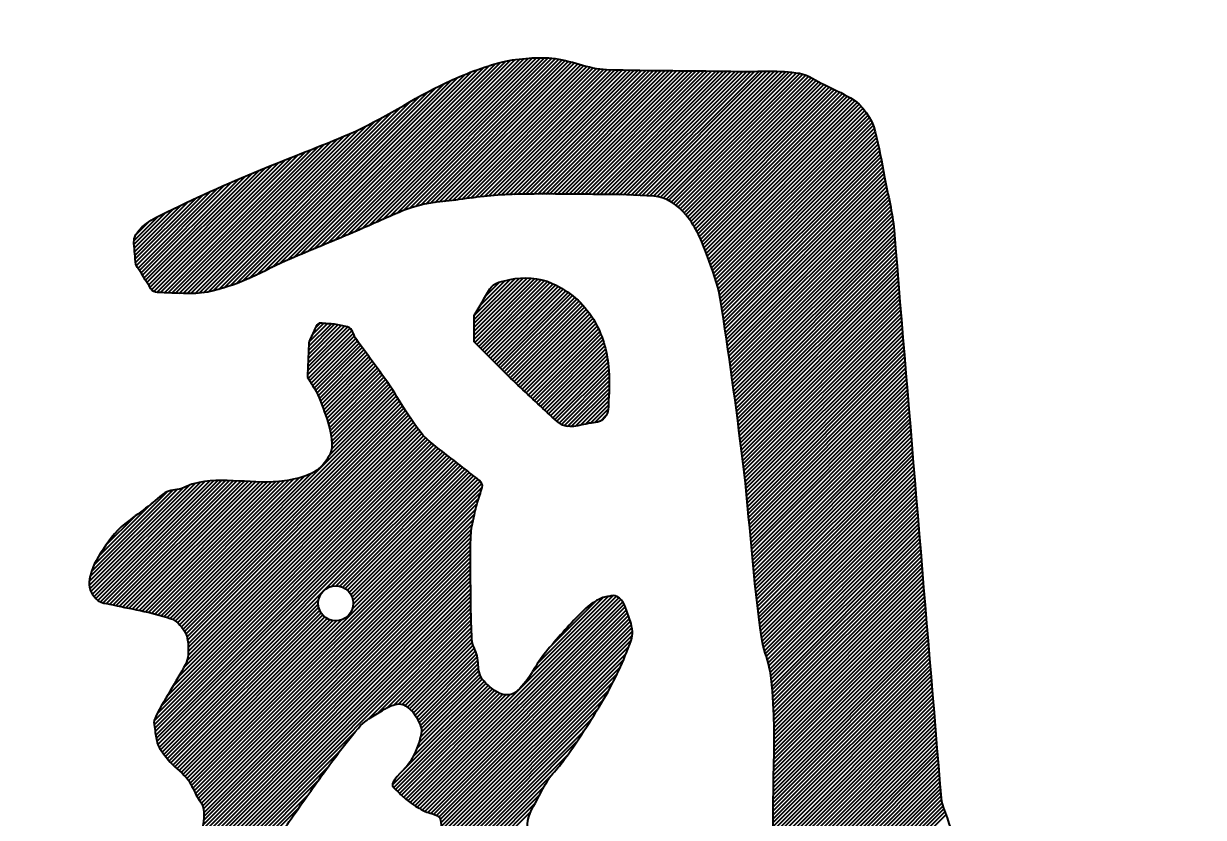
# Model space of a CAD drawing. Header units: inches. Extents: x 21 to 120937, y -15239 to 12027.
# Drawn here: x 2097.654 to 2099.588, y 1070.679 to 1071.98 of the extents above; entities that cross this region are included whole.
import ezdxf

# ---------------------------------------------------------------- set-up
doc = ezdxf.new("R2010")
doc.units = ezdxf.units.IN
doc.header["$MEASUREMENT"] = 0
doc.layers.add('ONDOCS', color=7, linetype='Continuous', lineweight=0)

# ---------------------------------------------------------------- blocks, each defined once
blk = doc.blocks.new('240 BORDER A2')
at = {"layer": 'ONDOCS', "color": 7, "linetype": 'Continuous', "lineweight": -3, "ltscale": 100}
for p, q in [((580.8634, 54.4916), (581.0716, 54.6998)), ((580.871, 54.4948), (581.0769, 54.7006)), ((580.8787, 54.498), (581.082, 54.7012)), ((580.8864, 54.5012), (581.0869, 54.7017)), ((580.8942, 54.5046), (581.0918, 54.7021)), ((580.9021, 54.508), (581.0965, 54.7024)), ((580.9102, 54.5116), (581.1012, 54.7026)), ((580.9182, 54.5151), (581.1057, 54.7027)), ((580.9262, 54.5187), (581.1102, 54.7026)), ((580.9342, 54.5222), (581.1145, 54.7025)), ((580.942, 54.5255), (581.1186, 54.7022)), ((580.9497, 54.5287), (581.1226, 54.7017)), ((580.9569, 54.5315), (581.1265, 54.7011)), ((580.9634, 54.5335), (581.1302, 54.7003)), ((580.8087, 54.4682), (581.0271, 54.6866)), ((580.8171, 54.4721), (581.0342, 54.6892)), ((580.8249, 54.4755), (581.041, 54.6916)), ((580.8326, 54.4787), (581.0476, 54.6937)), ((580.8403, 54.482), (581.0539, 54.6955)), ((580.848, 54.4852), (581.0601, 54.6972)), ((580.8557, 54.4884), (581.066, 54.6987)), ((580.9694, 54.535), (581.1339, 54.6995)), ((580.975, 54.5362), (581.1375, 54.6986)), ((580.9804, 54.5371), (581.141, 54.6977)), ((580.9856, 54.5379), (581.1445, 54.6967)), ((580.9908, 54.5386), (581.148, 54.6957)), ((580.9959, 54.5392), (581.1514, 54.6947)), ((581.0009, 54.5398), (581.1549, 54.6938)), ((581.006, 54.5404), (581.1585, 54.6928)), ((581.0111, 54.541), (581.1621, 54.692)), ((581.0163, 54.5417), (581.1657, 54.6911)), ((581.0214, 54.5424), (581.1695, 54.6904)), ((581.0265, 54.543), (581.1734, 54.6899)), ((581.0317, 54.5437), (581.1774, 54.6894)), ((581.0367, 54.5443), (581.1817, 54.6892)), ((581.0418, 54.5449), (581.186, 54.6891)), ((581.0468, 54.5454), (581.1904, 54.689)), ((581.0517, 54.5459), (581.1947, 54.6889)), ((581.0566, 54.5463), (581.1991, 54.6888)), ((581.0614, 54.5466), (581.2035, 54.6887)), ((581.0662, 54.5469), (581.2079, 54.6886)), ((581.0708, 54.5471), (581.2123, 54.6885)), ((581.0754, 54.5472), (581.2167, 54.6885)), ((581.08, 54.5473), (581.2211, 54.6884)), ((581.0846, 54.5474), (581.2255, 54.6883)), ((581.0891, 54.5475), (581.2299, 54.6883)), ((581.0936, 54.5476), (581.2343, 54.6882)), ((581.0981, 54.5476), (581.2387, 54.6882)), ((581.1026, 54.5476), (581.2431, 54.6881)), ((581.1071, 54.5476), (581.2476, 54.6881)), ((581.1116, 54.5476), (581.252, 54.688)), ((581.116, 54.5476), (581.2564, 54.688)), ((581.1205, 54.5476), (581.2609, 54.688)), ((581.1249, 54.5476), (581.2653, 54.6879)), ((581.1294, 54.5476), (581.2697, 54.6879)), ((581.1338, 54.5475), (581.2741, 54.6878)), ((581.1382, 54.5475), (581.2786, 54.6878)), ((581.1427, 54.5474), (581.283, 54.6878)), ((581.1471, 54.5474), (581.2874, 54.6877)), ((581.1515, 54.5473), (581.2918, 54.6877)), ((581.156, 54.5473), (581.2963, 54.6876)), ((581.1604, 54.5473), (581.3007, 54.6876)), ((581.1648, 54.5472), (581.3051, 54.6875)), ((581.1692, 54.5472), (581.3095, 54.6875)), ((581.1737, 54.5472), (581.3139, 54.6874)), ((581.1781, 54.5471), (581.3183, 54.6873)), ((581.1825, 54.5471), (581.3227, 54.6873)), ((581.1869, 54.547), (581.3271, 54.6872)), ((581.1913, 54.5469), (581.3315, 54.6871)), ((581.1957, 54.5468), (581.3359, 54.687)), ((581.2001, 54.5467), (581.3404, 54.687)), ((581.2044, 54.5466), (581.3449, 54.6871)), ((581.2087, 54.5464), (581.3494, 54.6871)), ((581.213, 54.5463), (581.354, 54.6872)), ((581.2173, 54.5461), (581.3585, 54.6873)), ((581.2215, 54.5459), (581.363, 54.6874)), ((581.2258, 54.5456), (581.3675, 54.6874)), ((581.23, 54.5454), (581.372, 54.6873)), ((581.2342, 54.5451), (581.3763, 54.6872)), ((581.2382, 54.5446), (581.3806, 54.6871)), ((581.2419, 54.5438), (581.3848, 54.6868)), ((581.2453, 54.5428), (581.389, 54.6865)), ((580.7742, 54.4515), (580.9958, 54.6731)), ((580.7825, 54.4554), (581.0042, 54.6771)), ((580.7912, 54.4596), (581.0121, 54.6806)), ((580.8001, 54.464), (581.0198, 54.6838)), ((581.2485, 54.5415), (581.393, 54.6861)), ((581.2515, 54.5401), (581.3969, 54.6855)), ((581.2544, 54.5385), (581.4008, 54.6849)), ((581.2571, 54.5367), (581.4044, 54.684)), ((581.2597, 54.5349), (581.4077, 54.6829)), ((581.2622, 54.5329), (581.4108, 54.6815)), ((581.2645, 54.5308), (581.4138, 54.68)), ((581.2668, 54.5286), (581.4167, 54.6785)), ((581.269, 54.5263), (581.4196, 54.6768)), ((581.271, 54.5239), (581.4224, 54.6752)), ((581.273, 54.5214), (581.4253, 54.6736)), ((580.7592, 54.4455), (580.9776, 54.6639)), ((580.7664, 54.4483), (580.9869, 54.6688)), ((581.2749, 54.5188), (581.4282, 54.6721)), ((581.2768, 54.5162), (581.4313, 54.6707)), ((581.2786, 54.5135), (581.4343, 54.6692)), ((581.2803, 54.5108), (581.4373, 54.6678)), ((581.282, 54.508), (581.4404, 54.6664)), ((581.2836, 54.5051), (581.4434, 54.6649)), ((581.2851, 54.5022), (581.4464, 54.6634)), ((581.2866, 54.4992), (581.4493, 54.6619)), ((581.288, 54.4961), (581.4523, 54.6604)), ((580.7394, 54.4391), (580.9472, 54.6469)), ((580.7457, 54.4409), (580.9576, 54.6528)), ((580.7523, 54.4431), (580.9678, 54.6585)), ((581.2893, 54.493), (581.4552, 54.6588)), ((581.2906, 54.4898), (581.4581, 54.6573)), ((581.2919, 54.4866), (581.4609, 54.6556)), ((581.2931, 54.4834), (581.4635, 54.6538)), ((581.2943, 54.4801), (581.466, 54.6518)), ((581.2955, 54.4768), (581.4684, 54.6497)), ((581.2967, 54.4736), (581.4707, 54.6475)), ((580.7275, 54.4361), (580.9267, 54.6353)), ((580.7332, 54.4374), (580.9368, 54.641)), ((581.2979, 54.4703), (581.4728, 54.6452)), ((581.2991, 54.467), (581.4748, 54.6427)), ((581.3003, 54.4637), (581.4767, 54.6401)), ((581.3014, 54.4604), (581.4785, 54.6374)), ((581.3026, 54.4571), (581.4801, 54.6346)), ((580.7124, 54.4344), (580.8989, 54.6209)), ((580.7171, 54.4347), (580.9076, 54.6252)), ((580.7222, 54.4353), (580.9169, 54.63)), ((581.3037, 54.4537), (581.4817, 54.6317)), ((581.3048, 54.4503), (581.4831, 54.6286)), ((581.3058, 54.4469), (581.4844, 54.6255)), ((581.3068, 54.4434), (581.4855, 54.6221)), ((580.6945, 54.4345), (580.8674, 54.6073)), ((580.6989, 54.4343), (580.875, 54.6105)), ((580.7033, 54.4343), (580.8827, 54.6137)), ((580.7077, 54.4343), (580.8906, 54.6171)), ((581.3077, 54.4399), (581.4865, 54.6186)), ((581.3086, 54.4363), (581.4873, 54.615)), ((581.3094, 54.4326), (581.4882, 54.6114)), ((581.3101, 54.4288), (581.489, 54.6078)), ((580.6731, 54.4354), (580.8302, 54.5925)), ((580.6775, 54.4353), (580.8376, 54.5954)), ((580.6818, 54.4351), (580.845, 54.5983)), ((580.686, 54.4349), (580.8524, 54.6013)), ((580.6903, 54.4347), (580.8599, 54.6043)), ((581.3107, 54.425), (581.4898, 54.6041)), ((581.3113, 54.4211), (581.4906, 54.6005)), ((581.3119, 54.4173), (581.4914, 54.5968)), ((581.3126, 54.4134), (581.4922, 54.5931)), ((580.6611, 54.4412), (580.8006, 54.5807)), ((580.6629, 54.4386), (580.808, 54.5837)), ((580.6655, 54.4367), (580.8154, 54.5867)), ((580.669, 54.4357), (580.8228, 54.5896)), ((581.3132, 54.4096), (581.493, 54.5894)), ((581.3138, 54.4057), (581.4937, 54.5856)), ((581.3144, 54.4018), (581.4944, 54.5819)), ((580.6543, 54.4523), (580.77, 54.568)), ((580.656, 54.4495), (580.7777, 54.5713)), ((580.6577, 54.4468), (580.7854, 54.5745)), ((580.6594, 54.444), (580.793, 54.5776)), ((581.315, 54.398), (581.4952, 54.5782)), ((581.3156, 54.3941), (581.4959, 54.5744)), ((581.3162, 54.3902), (581.4966, 54.5707)), ((581.3167, 54.3863), (581.4973, 54.5669)), ((580.6475, 54.4634), (580.7384, 54.5543)), ((580.6492, 54.4606), (580.7464, 54.5579)), ((580.6509, 54.4578), (580.7544, 54.5613)), ((580.6526, 54.4551), (580.7622, 54.5647)), ((581.3173, 54.3825), (581.498, 54.5631)), ((581.3179, 54.3786), (581.4987, 54.5594)), ((581.3185, 54.3747), (581.4995, 54.5557)), ((581.3191, 54.3708), (581.5003, 54.552)), ((580.644, 54.4778), (580.7055, 54.5393)), ((580.6444, 54.4737), (580.7139, 54.5432)), ((580.6447, 54.4696), (580.7222, 54.547)), ((580.6458, 54.4661), (580.7303, 54.5507)), ((581.3196, 54.3669), (581.501, 54.5483)), ((581.3202, 54.363), (581.5018, 54.5446)), ((581.3207, 54.3591), (581.5026, 54.5409)), ((580.6429, 54.4901), (580.6797, 54.5268)), ((580.6432, 54.486), (580.6884, 54.5311)), ((580.6436, 54.4819), (580.697, 54.5353)), ((581.3213, 54.3551), (581.5033, 54.5372)), ((581.3219, 54.3512), (581.5041, 54.5335)), ((581.3224, 54.3473), (581.5048, 54.5297)), ((581.323, 54.3434), (581.5055, 54.5259)), ((580.6428, 54.4944), (580.6708, 54.5224)), ((580.6447, 54.5008), (580.6602, 54.5163)), ((581.3235, 54.3395), (581.5061, 54.5221)), ((581.324, 54.3355), (581.5067, 54.5182)), ((581.3246, 54.3316), (581.5073, 54.5143)), ((581.3251, 54.3277), (581.5077, 54.5103)), ((581.3256, 54.3237), (581.5081, 54.5062)), ((581.3262, 54.3198), (581.5085, 54.5021)), ((581.3267, 54.3159), (581.5088, 54.498)), ((581.3272, 54.3119), (581.5091, 54.4938)), ((581.3277, 54.308), (581.5095, 54.4897)), ((581.3283, 54.304), (581.5098, 54.4856)), ((581.3288, 54.3001), (581.5102, 54.4814)), ((581.3293, 54.2961), (581.5105, 54.4773)), ((581.3298, 54.2922), (581.5109, 54.4732)), ((581.3303, 54.2882), (581.5112, 54.4691)), ((581.3308, 54.2842), (581.5115, 54.4649)), ((581.3313, 54.2803), (581.5119, 54.4608)), ((581.0302, 54.3915), (581.0909, 54.4522)), ((581.0302, 54.396), (581.0864, 54.4521)), ((581.0302, 54.3871), (581.0951, 54.452)), ((581.0302, 54.4005), (581.0816, 54.4518)), ((581.0302, 54.3826), (581.0992, 54.4516)), ((581.0302, 54.4049), (581.0765, 54.4512)), ((581.0302, 54.4094), (581.0711, 54.4503)), ((581.0308, 54.3787), (581.1031, 54.451)), ((581.033, 54.3765), (581.1067, 54.4502)), ((581.0353, 54.3742), (581.1103, 54.4492)), ((581.0365, 54.4202), (581.0655, 54.4492)), ((581.0375, 54.372), (581.1136, 54.4481)), ((581.0397, 54.3698), (581.1168, 54.4469)), ((581.042, 54.3675), (581.1199, 54.4455)), ((581.0428, 54.4309), (581.0595, 54.4476)), ((581.3318, 54.2763), (581.5122, 54.4567)), ((581.3323, 54.2723), (581.5126, 54.4526)), ((581.3328, 54.2684), (581.5129, 54.4484)), ((581.0442, 54.3653), (581.1229, 54.444)), ((581.0464, 54.3631), (581.1259, 54.4425)), ((581.0487, 54.3608), (581.1287, 54.4409)), ((581.0509, 54.3586), (581.1316, 54.4392)), ((581.0531, 54.3564), (581.1343, 54.4375)), ((581.0554, 54.3541), (581.137, 54.4357)), ((581.0576, 54.3519), (581.1396, 54.4339)), ((581.0599, 54.3497), (581.1422, 54.432)), ((581.3333, 54.2644), (581.5132, 54.4443)), ((581.3338, 54.2604), (581.5136, 54.4402)), ((581.3343, 54.2564), (581.5139, 54.436)), ((581.3348, 54.2525), (581.5143, 54.4319)), ((581.0621, 54.3474), (581.1446, 54.43)), ((581.0643, 54.3452), (581.1471, 54.4279)), ((581.0666, 54.343), (581.1494, 54.4258)), ((581.0689, 54.3408), (581.1516, 54.4236)), ((581.0711, 54.3386), (581.1538, 54.4213)), ((581.0734, 54.3364), (581.1559, 54.4189)), ((581.3353, 54.2485), (581.5146, 54.4278)), ((581.3358, 54.2445), (581.515, 54.4237)), ((581.3363, 54.2405), (581.5153, 54.4195)), ((581.0757, 54.3342), (581.158, 54.4165)), ((581.078, 54.332), (581.1599, 54.414)), ((581.0803, 54.3299), (581.1618, 54.4114)), ((581.0826, 54.3277), (581.1636, 54.4087)), ((581.0849, 54.3255), (581.1653, 54.406)), ((581.3368, 54.2365), (581.5156, 54.4154)), ((581.3372, 54.2325), (581.516, 54.4113)), ((581.3377, 54.2285), (581.5163, 54.4072)), ((580.8405, 54.3417), (580.8911, 54.3923)), ((580.8406, 54.3464), (580.8891, 54.3948)), ((580.8408, 54.351), (580.8862, 54.3964)), ((580.841, 54.3557), (580.8825, 54.3971)), ((580.8412, 54.3603), (580.8788, 54.3979)), ((580.8414, 54.365), (580.875, 54.3986)), ((580.8416, 54.3696), (580.8713, 54.3994)), ((580.8418, 54.3743), (580.8672, 54.3997)), ((580.8424, 54.3794), (580.8631, 54.4001)), ((580.8455, 54.3869), (580.859, 54.4005)), ((580.8494, 54.3954), (580.8549, 54.4008)), ((581.0872, 54.3234), (581.167, 54.4032)), ((581.0895, 54.3212), (581.1686, 54.4003)), ((581.0918, 54.319), (581.1701, 54.3974)), ((581.0941, 54.3169), (581.1716, 54.3944)), ((581.0964, 54.3147), (581.173, 54.3913)), ((581.3381, 54.2245), (581.5167, 54.403)), ((581.3386, 54.2205), (581.517, 54.3989)), ((581.339, 54.2164), (581.5173, 54.3948)), ((580.841, 54.3378), (580.8926, 54.3894)), ((580.8428, 54.3351), (580.8939, 54.3862)), ((580.8445, 54.3323), (580.8954, 54.3832)), ((580.8462, 54.3295), (580.8972, 54.3805)), ((580.8479, 54.3268), (580.8991, 54.378)), ((581.0987, 54.3126), (581.1743, 54.3881)), ((581.101, 54.3104), (581.1756, 54.3849)), ((581.1033, 54.3082), (581.1767, 54.3816)), ((581.1056, 54.306), (581.1778, 54.3782)), ((581.3394, 54.2124), (581.5177, 54.3906)), ((581.3399, 54.2083), (581.518, 54.3865)), ((581.3403, 54.2043), (581.5184, 54.3824)), ((581.3407, 54.2002), (581.5187, 54.3783)), ((580.8496, 54.324), (580.9009, 54.3754)), ((580.8511, 54.3211), (580.9028, 54.3728)), ((580.8526, 54.3181), (580.9047, 54.3702)), ((580.854, 54.315), (580.9066, 54.3676)), ((580.8553, 54.3118), (580.9085, 54.365)), ((581.1079, 54.3039), (581.1788, 54.3748)), ((581.1102, 54.3017), (581.1797, 54.3712)), ((581.1125, 54.2995), (581.1806, 54.3676)), ((581.3411, 54.1962), (581.5191, 54.3741)), ((581.3415, 54.1921), (581.5194, 54.37)), ((581.3419, 54.188), (581.5197, 54.3659)), ((580.8565, 54.3086), (580.9104, 54.3625)), ((580.8577, 54.3053), (580.9123, 54.3599)), ((580.8589, 54.302), (580.9142, 54.3573)), ((580.8601, 54.2987), (580.916, 54.3547)), ((580.8613, 54.2955), (580.9179, 54.3521)), ((581.1148, 54.2974), (581.1813, 54.3639)), ((581.1171, 54.2952), (581.182, 54.36)), ((581.1195, 54.2931), (581.1825, 54.3561)), ((581.1219, 54.291), (581.183, 54.3521)), ((581.3423, 54.1839), (581.5201, 54.3618)), ((581.3426, 54.1798), (581.5204, 54.3576)), ((581.343, 54.1758), (581.5208, 54.3535)), ((580.8404, 54.3389), (580.8404, 54.339)), ((580.8624, 54.2921), (580.9198, 54.3495)), ((580.8635, 54.2887), (580.9217, 54.347)), ((580.8645, 54.2852), (580.9236, 54.3444)), ((580.8654, 54.2817), (580.9255, 54.3418)), ((580.8662, 54.278), (580.9273, 54.3392)), ((581.1243, 54.289), (581.1834, 54.348)), ((581.1268, 54.287), (581.1836, 54.3438)), ((581.1294, 54.2852), (581.1838, 54.3395)), ((581.3434, 54.1717), (581.5211, 54.3494)), ((581.3438, 54.1676), (581.5214, 54.3452)), ((581.3442, 54.1635), (581.5218, 54.3411)), ((580.8669, 54.2743), (580.9292, 54.3366)), ((580.8675, 54.2704), (580.9311, 54.334)), ((580.8678, 54.2573), (580.9365, 54.326)), ((580.868, 54.2664), (580.9329, 54.3314)), ((580.8683, 54.2622), (580.9347, 54.3287)), ((581.1326, 54.2839), (581.1839, 54.3351)), ((581.1363, 54.2831), (581.1838, 54.3306)), ((581.1407, 54.283), (581.1837, 54.3261)), ((581.3445, 54.1594), (581.5221, 54.337)), ((581.3449, 54.1553), (581.5225, 54.3329)), ((581.3453, 54.1512), (581.5228, 54.3287)), ((581.3457, 54.1471), (581.5232, 54.3246)), ((580.6842, 54.0647), (580.94, 54.3205)), ((580.6873, 54.0634), (580.9417, 54.3178)), ((580.6901, 54.0618), (580.9433, 54.315)), ((580.6926, 54.0598), (580.945, 54.3122)), ((580.8656, 54.2506), (580.9382, 54.3233)), ((581.1456, 54.2835), (581.1836, 54.3214)), ((581.1511, 54.2845), (581.1833, 54.3167)), ((581.1568, 54.2857), (581.183, 54.312)), ((581.346, 54.143), (581.5235, 54.3205)), ((581.3464, 54.1389), (581.5238, 54.3164)), ((581.3468, 54.1348), (581.5242, 54.3122)), ((580.6949, 54.0576), (580.9467, 54.3094)), ((580.6969, 54.0551), (580.9484, 54.3067)), ((580.6988, 54.0525), (580.9502, 54.3039)), ((580.7005, 54.0498), (580.9519, 54.3012)), ((580.702, 54.0468), (580.9537, 54.2986)), ((581.1624, 54.2869), (581.1829, 54.3074)), ((581.1676, 54.2876), (581.1827, 54.3027)), ((581.3472, 54.1308), (581.5245, 54.3081)), ((581.3476, 54.1267), (581.5249, 54.304)), ((581.3479, 54.1226), (581.5252, 54.2998)), ((580.7031, 54.0435), (580.9555, 54.2959)), ((580.704, 54.0399), (580.9573, 54.2932)), ((580.7044, 54.0358), (580.959, 54.2905)), ((580.7046, 54.0316), (580.9608, 54.2878)), ((580.7047, 54.0271), (580.9627, 54.2851)), ((581.1738, 54.2893), (581.1809, 54.2964)), ((581.3483, 54.1185), (581.5255, 54.2957)), ((581.3487, 54.1144), (581.5259, 54.2916)), ((581.3491, 54.1104), (581.5262, 54.2875)), ((580.6807, 53.9764), (580.9747, 54.2703)), ((580.6869, 53.987), (580.9725, 54.2726)), ((580.6935, 53.9981), (580.9704, 54.275)), ((580.6996, 54.0087), (580.9684, 54.2774)), ((580.7034, 54.0169), (580.9664, 54.28)), ((580.7044, 54.0224), (580.9645, 54.2825)), ((581.3496, 54.1063), (581.5266, 54.2833)), ((581.35, 54.1023), (581.5269, 54.2792)), ((581.3504, 54.0982), (581.5273, 54.2751)), ((581.3508, 54.0942), (581.5276, 54.271)), ((580.6658, 53.9481), (580.9818, 54.2641)), ((580.6658, 53.9436), (580.9843, 54.2621)), ((580.6666, 53.9399), (580.9868, 54.2601)), ((580.6671, 53.9359), (580.9893, 54.2582)), ((580.669, 53.9557), (580.9793, 54.2661)), ((580.6741, 53.9653), (580.977, 54.2682)), ((581.3513, 54.0902), (581.5279, 54.2668)), ((581.3517, 54.0861), (581.5283, 54.2627)), ((581.3522, 54.0821), (581.5286, 54.2586)), ((580.6676, 53.932), (580.9919, 54.2562)), ((580.6682, 53.9281), (580.9944, 54.2543)), ((580.669, 53.9245), (580.9969, 54.2523)), ((580.6701, 53.9211), (580.9994, 54.2504)), ((580.6715, 53.918), (581.0019, 54.2485)), ((580.6731, 53.9152), (581.0045, 54.2465)), ((580.6749, 53.9125), (581.007, 54.2445)), ((581.3526, 54.0781), (581.529, 54.2544)), ((581.3531, 54.0741), (581.5293, 54.2503)), ((581.3536, 54.0701), (581.5296, 54.2462)), ((580.8682, 54.1013), (581.0095, 54.2426)), ((580.8731, 54.1018), (581.012, 54.2406)), ((580.8771, 54.1013), (581.0145, 54.2387)), ((580.8805, 54.1002), (581.017, 54.2367)), ((580.8834, 54.0986), (581.0195, 54.2347)), ((580.8859, 54.0967), (581.022, 54.2328)), ((580.8881, 54.0944), (581.0245, 54.2308)), ((581.3541, 54.0662), (581.53, 54.2421)), ((581.3546, 54.0622), (581.5303, 54.2379)), ((581.3551, 54.0582), (581.5307, 54.2338)), ((581.3556, 54.0543), (581.531, 54.2297)), ((580.592, 54.1021), (580.7064, 54.2166)), ((580.5927, 54.0984), (580.7129, 54.2186)), ((580.5939, 54.0952), (580.7185, 54.2197)), ((580.5955, 54.0923), (580.7237, 54.2205)), ((580.5974, 54.0897), (580.7287, 54.221)), ((580.5995, 54.0873), (580.7335, 54.2213)), ((580.6019, 54.0852), (580.7382, 54.2215)), ((580.6046, 54.0834), (580.7427, 54.2216)), ((580.6078, 54.0823), (580.7471, 54.2216)), ((580.6116, 54.0815), (580.7515, 54.2215)), ((580.6154, 54.0809), (580.7558, 54.2213)), ((580.6191, 54.0801), (580.7601, 54.2211)), ((580.6228, 54.0793), (580.7644, 54.2209)), ((580.6265, 54.0785), (580.7686, 54.2207)), ((580.6302, 54.0778), (580.7728, 54.2205)), ((580.6339, 54.077), (580.7771, 54.2202)), ((580.6376, 54.0763), (580.7814, 54.2201)), ((580.6413, 54.0755), (580.7857, 54.2199)), ((580.645, 54.0747), (580.7901, 54.2198)), ((580.6487, 54.0739), (580.7946, 54.2198)), ((580.6523, 54.0731), (580.7991, 54.2199)), ((580.656, 54.0723), (580.8038, 54.2201)), ((580.6596, 54.0715), (580.8087, 54.2205)), ((580.6632, 54.0706), (580.8137, 54.2211)), ((580.6668, 54.0697), (580.819, 54.2219)), ((580.6703, 54.0688), (580.8245, 54.223)), ((580.6739, 54.0678), (580.8304, 54.2244)), ((580.6773, 54.0668), (580.837, 54.2265)), ((580.6808, 54.0658), (580.8446, 54.2296)), ((580.7032, 53.8827), (581.0388, 54.2183)), ((580.8899, 54.0917), (581.027, 54.2288)), ((580.8913, 54.0887), (581.0295, 54.2269)), ((580.8914, 54.0753), (581.0369, 54.2209)), ((580.8922, 54.0851), (581.0321, 54.225)), ((580.8925, 54.0809), (581.0346, 54.223)), ((581.3561, 54.0504), (581.5314, 54.2256)), ((581.3567, 54.0464), (581.5317, 54.2214)), ((581.3573, 54.0425), (581.532, 54.2173)), ((580.592, 54.1067), (580.6984, 54.213)), ((580.5928, 54.112), (580.6922, 54.2113)), ((580.5945, 54.1181), (580.687, 54.2106)), ((580.5973, 54.1253), (580.6812, 54.2092)), ((580.705, 53.88), (581.0396, 54.2146)), ((580.7067, 53.8773), (581.0375, 54.208)), ((581.3579, 54.0387), (581.5324, 54.2132)), ((581.3587, 54.035), (581.5327, 54.209)), ((581.3596, 54.0315), (581.5331, 54.2049)), ((580.6021, 54.1347), (580.6639, 54.1965)), ((580.7083, 53.8744), (581.0352, 54.2013)), ((580.7098, 53.8714), (581.0333, 54.1949)), ((581.3606, 54.028), (581.5334, 54.2008)), ((581.3616, 54.0246), (581.5337, 54.1967)), ((581.3627, 54.0212), (581.5341, 54.1925)), ((580.6106, 54.1475), (580.6442, 54.1812)), ((580.7113, 53.8684), (581.032, 54.1891)), ((580.7128, 53.8655), (581.0306, 54.1833)), ((580.7144, 53.8626), (581.0292, 54.1774)), ((581.3638, 54.0177), (581.5344, 54.1884)), ((581.3648, 54.0143), (581.5348, 54.1843)), ((581.3657, 54.0107), (581.5351, 54.1802)), ((581.3665, 54.007), (581.5355, 54.176)), ((580.7161, 53.8598), (581.028, 54.1717)), ((580.7179, 53.8572), (581.0271, 54.1663)), ((581.3671, 54.0033), (581.5358, 54.1719)), ((581.3678, 53.9994), (581.5361, 54.1678)), ((581.3683, 53.9954), (581.5365, 54.1636)), ((580.7197, 53.8545), (581.0265, 54.1613)), ((580.7211, 53.8514), (581.0262, 54.1566)), ((580.722, 53.8479), (581.0261, 54.152)), ((581.3687, 53.9914), (581.5368, 54.1595)), ((581.3692, 53.9874), (581.5372, 54.1554)), ((581.3695, 53.9833), (581.5375, 54.1513)), ((580.7221, 53.8346), (581.026, 54.1385)), ((580.7226, 53.8439), (581.0261, 54.1474)), ((580.7226, 53.8395), (581.026, 54.1429)), ((581.3699, 53.9792), (581.5378, 54.1471)), ((581.3702, 53.975), (581.5382, 54.143)), ((581.3705, 53.9708), (581.5385, 54.1389)), ((580.7193, 53.8184), (581.026, 54.1251)), ((580.7203, 53.8238), (581.026, 54.1295)), ((580.7213, 53.8293), (581.026, 54.134)), ((581.3707, 53.9666), (581.5389, 54.1348)), ((581.3709, 53.9624), (581.5392, 54.1306)), ((581.3711, 53.9581), (581.5396, 54.1265)), ((581.3713, 53.9538), (581.5399, 54.1224)), ((580.7127, 53.7983), (581.0261, 54.1117)), ((580.7164, 53.8065), (581.0261, 54.1162)), ((580.7181, 53.8127), (581.0261, 54.1206)), ((581.0261, 54.1149), (581.0261, 54.1149)), ((581.3714, 53.9494), (581.5402, 54.1182)), ((581.3715, 53.945), (581.5406, 54.1141)), ((581.3716, 53.9406), (581.5409, 54.11)), ((580.548, 53.6202), (581.0262, 54.0984)), ((580.5549, 53.6316), (581.0261, 54.1028)), ((580.5786, 53.6597), (581.0261, 54.1073)), ((581.3716, 53.9362), (581.5413, 54.1059)), ((581.3716, 53.9318), (581.5416, 54.1017)), ((581.3716, 53.9273), (581.5419, 54.0976)), ((580.5408, 53.5996), (581.0263, 54.0851)), ((580.5418, 53.6051), (581.0262, 54.0895)), ((580.5438, 53.6115), (581.0262, 54.0939)), ((580.6768, 53.9099), (580.8532, 54.0864)), ((580.9547, 53.8571), (581.1882, 54.0906)), ((580.9572, 53.8551), (581.1921, 54.0901)), ((580.9598, 53.8533), (581.1949, 54.0883)), ((580.9626, 53.8516), (581.1972, 54.0862)), ((580.9654, 53.8499), (581.1992, 54.0837)), ((581.0952, 54.0021), (581.1828, 54.0897)), ((581.1025, 54.0139), (581.1773, 54.0887)), ((581.1171, 54.0329), (581.1686, 54.0844)), ((581.3715, 53.9138), (581.543, 54.0852)), ((581.3716, 53.9228), (581.5423, 54.0935)), ((581.3716, 53.9183), (581.5426, 54.0894)), ((580.5379, 53.5833), (581.0265, 54.0719)), ((580.5387, 53.5886), (581.0264, 54.0763)), ((580.5399, 53.5942), (581.0263, 54.0807)), ((580.6788, 53.9074), (580.8528, 54.0814)), ((580.6808, 53.905), (580.8533, 54.0774)), ((580.6829, 53.9026), (580.8544, 54.0741)), ((580.6849, 53.9002), (580.8559, 54.0711)), ((580.6871, 53.8979), (580.8579, 54.0686)), ((580.9683, 53.8484), (581.2008, 54.0809)), ((580.9713, 53.8468), (581.2022, 54.0778)), ((580.9742, 53.8453), (581.2035, 54.0746)), ((580.9773, 53.8439), (581.2046, 54.0713)), ((581.3712, 53.8956), (581.5443, 54.0687)), ((581.3713, 53.9002), (581.544, 54.0728)), ((581.3714, 53.9047), (581.5437, 54.077)), ((581.3715, 53.9093), (581.5433, 54.0811)), ((580.6894, 53.8957), (580.8601, 54.0664)), ((580.6918, 53.8936), (580.8628, 54.0646)), ((580.6942, 53.8915), (580.8659, 54.0632)), ((580.6966, 53.8895), (580.8694, 54.0623)), ((580.6989, 53.8873), (580.8736, 54.0621)), ((580.7011, 53.8851), (580.8792, 54.0632)), ((580.9078, 53.9487), (581.0266, 54.0675)), ((580.9203, 53.9568), (581.0267, 54.0632)), ((580.9311, 53.9631), (581.0268, 54.0588)), ((580.9807, 53.8429), (581.2058, 54.068)), ((580.9841, 53.8419), (581.207, 54.0647)), ((580.9873, 53.8405), (581.2081, 54.0614)), ((580.9899, 53.8387), (581.2091, 54.0579)), ((581.3709, 53.8819), (581.5454, 54.0563)), ((581.371, 53.8865), (581.545, 54.0605)), ((581.3711, 53.8911), (581.5447, 54.0646)), ((580.9389, 53.9664), (581.027, 54.0545)), ((580.9444, 53.9674), (581.0271, 54.0502)), ((580.9484, 53.967), (581.0273, 54.0459)), ((580.9514, 53.9656), (581.0275, 54.0416)), ((580.9916, 53.8359), (581.2099, 54.0542)), ((580.9923, 53.8321), (581.2103, 54.0502)), ((580.9925, 53.8279), (581.2102, 54.0456)), ((581.3707, 53.8683), (581.5464, 54.044)), ((581.3708, 53.8728), (581.546, 54.0481)), ((581.3709, 53.8774), (581.5457, 54.0522)), ((580.9541, 53.9638), (581.028, 54.0377)), ((580.9565, 53.9617), (581.029, 54.0342)), ((580.9588, 53.9596), (581.0302, 54.031)), ((580.9927, 53.8236), (581.2089, 54.0398)), ((580.9927, 53.8192), (581.2062, 54.0327)), ((581.3705, 53.8547), (581.5474, 54.0316)), ((581.3706, 53.8637), (581.5467, 54.0398)), ((581.3706, 53.8592), (581.5471, 54.0357)), ((580.961, 53.9572), (581.0315, 54.0278)), ((580.9629, 53.9547), (581.0327, 54.0245)), ((580.9647, 53.952), (581.0337, 54.021)), ((580.9663, 53.9491), (581.0343, 54.0171)), ((580.9927, 53.8147), (581.2034, 54.0253)), ((580.9927, 53.8102), (581.2002, 54.0177)), ((581.3705, 53.8502), (581.5478, 54.0274)), ((581.3705, 53.8457), (581.5481, 54.0233)), ((581.3705, 53.8412), (581.5484, 54.0192)), ((581.3705, 53.8368), (581.5488, 54.0151)), ((580.9677, 53.946), (581.0346, 54.0129)), ((580.969, 53.9429), (581.0349, 54.0088)), ((580.9699, 53.9394), (581.0354, 54.0049)), ((580.9699, 53.9349), (581.0364, 54.0014)), ((580.9923, 53.8009), (581.1929, 54.0015)), ((580.9925, 53.8055), (581.1968, 54.0098)), ((581.3706, 53.8324), (581.5491, 54.0109)), ((581.3706, 53.828), (581.5495, 54.0068)), ((581.3707, 53.8236), (581.5498, 54.0027)), ((580.9472, 53.8898), (581.0459, 53.9885)), ((580.9609, 53.908), (581.0435, 53.9906)), ((580.9646, 53.9162), (581.0414, 53.9929)), ((580.9673, 53.9233), (581.0394, 53.9955)), ((580.969, 53.9295), (581.0378, 53.9983)), ((580.9921, 53.7962), (581.1885, 53.9926)), ((581.3709, 53.8193), (581.5501, 53.9986)), ((581.371, 53.815), (581.5505, 53.9944)), ((581.3712, 53.8107), (581.5508, 53.9903)), ((580.937, 53.8752), (581.0483, 53.9865)), ((580.9385, 53.8722), (581.0509, 53.9845)), ((580.9407, 53.8699), (581.0534, 53.9827)), ((580.9429, 53.8677), (581.0561, 53.9809)), ((580.9453, 53.8655), (581.0591, 53.9793)), ((580.9476, 53.8634), (581.0624, 53.9782)), ((580.9499, 53.8613), (581.0663, 53.9776)), ((580.9523, 53.8592), (581.0712, 53.9781)), ((580.992, 53.7916), (581.1835, 53.9831)), ((581.3714, 53.8064), (581.5512, 53.9862)), ((581.3717, 53.8022), (581.5515, 53.982)), ((581.372, 53.798), (581.5519, 53.9779)), ((580.9919, 53.7826), (581.1707, 53.9613)), ((580.992, 53.7871), (581.1774, 53.9726)), ((581.3723, 53.7939), (581.5522, 53.9738)), ((581.3727, 53.7898), (581.5525, 53.9697)), ((581.373, 53.7857), (581.5529, 53.9655)), ((581.3735, 53.7817), (581.5532, 53.9614)), ((580.9915, 53.7777), (581.1634, 53.9496)), ((581.3739, 53.7777), (581.5536, 53.9573)), ((581.3745, 53.7737), (581.5539, 53.9532)), ((581.375, 53.7698), (581.5542, 53.949)), ((580.5375, 53.5784), (580.8947, 53.9356)), ((580.9904, 53.7722), (581.1556, 53.9373)), ((581.3758, 53.7661), (581.5546, 53.9449)), ((581.3767, 53.7625), (581.5549, 53.9408)), ((581.3776, 53.759), (581.5553, 53.9366)), ((580.9875, 53.7647), (581.1468, 53.9241)), ((581.3786, 53.7555), (581.5556, 53.9325)), ((581.3795, 53.7519), (581.556, 53.9284)), ((581.3803, 53.7483), (581.5563, 53.9243)), ((580.5376, 53.5741), (580.8778, 53.9143)), ((580.9813, 53.7541), (581.1368, 53.9096)), ((581.3811, 53.7446), (581.5566, 53.9201)), ((581.3817, 53.7407), (581.557, 53.916)), ((581.3823, 53.7369), (581.5573, 53.9119)), ((581.3829, 53.733), (581.5577, 53.9078)), ((580.5384, 53.5704), (580.8643, 53.8963)), ((581.3835, 53.7291), (581.558, 53.9036)), ((581.3841, 53.7253), (581.5583, 53.8995)), ((581.3847, 53.7214), (581.5587, 53.8954)), ((580.977, 53.7453), (581.1188, 53.8871)), ((581.3853, 53.7175), (581.559, 53.8912)), ((581.3858, 53.7136), (581.5594, 53.8871)), ((581.3864, 53.7097), (581.5597, 53.883)), ((580.54, 53.5675), (580.8523, 53.8798)), ((580.9725, 53.7363), (581.1101, 53.8739)), ((581.387, 53.7058), (581.5601, 53.8789)), ((581.3875, 53.7019), (581.5604, 53.8747)), ((581.388, 53.6979), (581.5607, 53.8706)), ((580.5421, 53.5652), (580.841, 53.8641)), ((580.9617, 53.7166), (581.0996, 53.8545)), ((580.9672, 53.7266), (581.105, 53.8644)), ((581.3886, 53.694), (581.5611, 53.8665)), ((581.3891, 53.69), (581.5614, 53.8624)), ((581.3895, 53.686), (581.5618, 53.8582)), ((581.39, 53.682), (581.5625, 53.8545)), ((580.5446, 53.5632), (580.8301, 53.8487)), ((580.9561, 53.7065), (581.0946, 53.845)), ((581.3905, 53.678), (581.5637, 53.8512)), ((581.3909, 53.674), (581.5648, 53.8479)), ((581.3913, 53.6699), (581.566, 53.8446)), ((581.3917, 53.6658), (581.5671, 53.8413))]:
    blk.add_line(p, q, dxfattribs=at)
blk.add_circle((580.8726, 54.0819), 0.0199, dxfattribs=at)
at = {"layer": 'ONDOCS', "color": 7, "linetype": 'Continuous', "lineweight": -3, "ltscale": 100, "extrusion": (0, 0, -1)}
for centre, radius, start, end in [((-579.9319, 54.1274), 6.0368, 341.37984, 224.49645), ((-579.9368, 54.1454), 5.5937, 344.8891, 224.527)]:
    blk.add_arc(centre, radius, start, end, dxfattribs=at)
at = {"layer": 'ONDOCS', "color": 7, "linetype": 'Continuous', "lineweight": -3, "ltscale": 100}
for points in [[(581.0626, 54.6979), (581.0725, 54.7004), (581.0826, 54.7015), (581.0927, 54.7022)], [(581.0927, 54.7022), (581.1013, 54.7028), (581.11, 54.703), (581.1185, 54.7022)], [(581.1185, 54.7022), (581.1396, 54.7004), (581.1597, 54.6899), (581.1809, 54.6893)], [(580.998, 54.6742), (581.0188, 54.6841), (581.04, 54.6922), (581.0626, 54.6979)], [(581.1809, 54.6893), (581.2312, 54.6878), (581.2814, 54.6881), (581.3316, 54.6871)], [(581.3316, 54.6871), (581.3546, 54.6867), (581.3776, 54.689), (581.4005, 54.685)], [(580.8882, 54.6161), (580.9262, 54.6325), (580.9603, 54.6565), (580.998, 54.6742)], [(581.4005, 54.685), (581.4108, 54.6832), (581.4192, 54.6765), (581.4285, 54.6721)], [(581.4285, 54.6721), (581.4387, 54.6672), (581.4487, 54.6626), (581.4586, 54.657)], [(581.4586, 54.657), (581.4727, 54.649), (581.4829, 54.6338), (581.4866, 54.6183)], [(580.787, 54.5752), (580.8206, 54.5891), (580.8548, 54.6017), (580.8882, 54.6161)], [(581.4866, 54.6183), (581.4908, 54.6011), (581.4942, 54.5839), (581.4974, 54.5666)], [(580.6729, 54.5235), (580.7108, 54.5424), (580.7484, 54.5592), (580.787, 54.5752)], [(581.4974, 54.5666), (581.5011, 54.5465), (581.5065, 54.5267), (581.5081, 54.5063)], [(581.0087, 54.5408), (580.9899, 54.5383), (580.9705, 54.5371), (580.9528, 54.53)], [(581.0733, 54.5472), (581.0517, 54.5466), (581.0302, 54.5435), (581.0087, 54.5408)], [(581.1723, 54.5472), (581.1393, 54.5474), (581.1063, 54.5481), (581.0733, 54.5472)], [(581.2348, 54.5451), (581.214, 54.5466), (581.1932, 54.5471), (581.1723, 54.5472)], [(581.2714, 54.5235), (581.2617, 54.5354), (581.2489, 54.544), (581.2348, 54.5451)], [(580.9528, 54.53), (580.9308, 54.5212), (580.9098, 54.5111), (580.8882, 54.502)], [(580.6428, 54.4912), (580.6415, 54.5059), (580.6596, 54.5169), (580.6729, 54.5235)], [(581.295, 54.4783), (581.2893, 54.4945), (581.283, 54.5093), (581.2714, 54.5235)], [(580.8882, 54.502), (580.866, 54.4926), (580.8437, 54.4835), (580.8215, 54.474)], [(581.5081, 54.5063), (581.5261, 54.2896), (581.544, 54.0729), (581.562, 53.8562)], [(580.6449, 54.4676), (580.6442, 54.4755), (580.6435, 54.4834), (580.6428, 54.4912)], [(580.8215, 54.474), (580.8061, 54.4675), (580.7915, 54.4595), (580.7763, 54.4525)], [(581.3101, 54.4288), (581.3073, 54.4459), (581.3009, 54.4619), (581.295, 54.4783)], [(580.6622, 54.4396), (580.6564, 54.4489), (580.6507, 54.4582), (580.6449, 54.4676)], [(580.7763, 54.4525), (580.7624, 54.4462), (580.748, 54.4413), (580.7332, 54.4374)], [(581.0479, 54.4396), (581.0522, 54.447), (581.0629, 54.4487), (581.0711, 54.4503)], [(581.0711, 54.4503), (581.0866, 54.4534), (581.1037, 54.4531), (581.119, 54.4459)], [(581.119, 54.4459), (581.1388, 54.4366), (581.1544, 54.4243), (581.1658, 54.4051)], [(580.6794, 54.4353), (580.6735, 54.4356), (580.6653, 54.4345), (580.6622, 54.4396)], [(580.7332, 54.4374), (580.7157, 54.4329), (580.6973, 54.4344), (580.6794, 54.4353)], [(581.0302, 54.4094), (581.0361, 54.4195), (581.042, 54.4295), (581.0479, 54.4396)], [(581.3359, 54.2437), (581.3283, 54.3055), (581.3202, 54.3672), (581.3101, 54.4288)], [(581.0302, 54.3793), (581.0302, 54.3893), (581.0302, 54.3994), (581.0302, 54.4094)], [(581.1658, 54.4051), (581.1763, 54.3876), (581.1812, 54.3701), (581.1831, 54.3513)], [(580.886, 54.3964), (580.8811, 54.3974), (580.8762, 54.3984), (580.8713, 54.3994)], [(581.0604, 54.3491), (581.0503, 54.3592), (581.0403, 54.3692), (581.0302, 54.3793)], [(580.8418, 54.3758), (580.8413, 54.3635), (580.8408, 54.3512), (580.8404, 54.3389)], [(581.1831, 54.3513), (581.1844, 54.3384), (581.1839, 54.3254), (581.1831, 54.3125)], [(581.1056, 54.3061), (581.0905, 54.3204), (581.0751, 54.3344), (581.0604, 54.3491)], [(581.1831, 54.3125), (581.1826, 54.3059), (581.1839, 54.2994), (581.1788, 54.2932)], [(581.1271, 54.2867), (581.1194, 54.2928), (581.1126, 54.2994), (581.1056, 54.3061)], [(581.1615, 54.2867), (581.1503, 54.2846), (581.1363, 54.2795), (581.1271, 54.2867)], [(581.1788, 54.2932), (581.174, 54.2874), (581.1676, 54.2878), (581.1615, 54.2867)], [(581.0275, 54.2284), (581.0207, 54.2338), (581.0138, 54.2392), (581.0069, 54.2446)], [(581.3575, 54.0414), (581.3476, 54.1085), (581.3442, 54.1764), (581.3359, 54.2437)], [(581.0349, 54.2004), (581.0359, 54.2033), (581.0369, 54.2063), (581.0379, 54.2092)], [(581.0305, 54.1827), (581.0317, 54.1886), (581.033, 54.1946), (581.0349, 54.2004)], [(581.0275, 54.1694), (581.0285, 54.1739), (581.0295, 54.1783), (581.0305, 54.1827)], [(581.0261, 54.1488), (581.0262, 54.1557), (581.0263, 54.1626), (581.0275, 54.1694)], [(581.0261, 54.1149), (581.026, 54.1262), (581.0261, 54.1375), (581.0261, 54.1488)], [(581.3661, 54.0091), (581.3637, 54.02), (581.3591, 54.0303), (581.3575, 54.0414)], [(581.3682, 53.9962), (581.3677, 54.0005), (581.367, 54.0048), (581.3661, 54.0091)], [(581.3747, 53.7723), (581.3645, 53.8461), (581.3772, 53.9221), (581.3682, 53.9962)], [(580.9376, 53.8731), (580.9401, 53.8706), (580.9425, 53.8682), (580.945, 53.8658)], [(581.562, 53.8562), (581.5677, 53.8397), (581.5734, 53.8232), (581.5792, 53.8067)]]:
    blk.add_open_spline(points, degree=3, dxfattribs=at)
for points, knots in [([(580.8713, 54.3994), (580.8659, 54.3998), (580.8605, 54.4003), (580.8551, 54.4008), (580.8509, 54.4012), (580.8494, 54.3947), (580.8474, 54.3908), (580.845, 54.3858), (580.842, 54.3811), (580.8418, 54.3758)], [0, 0, 0, 0, 0.1990038, 0.1990038, 0.1990038, 0.3536861, 0.3536861, 0.3536861, 0.5492159, 0.5492159, 0.5492159, 0.5492159]), ([(581.0069, 54.2446), (580.998, 54.2514), (580.9892, 54.2583), (580.9804, 54.2653), (580.9686, 54.2746), (580.9607, 54.2881), (580.9524, 54.3006), (580.9452, 54.3113), (580.9392, 54.3226), (580.9317, 54.333), (580.9201, 54.3493), (580.9082, 54.3655), (580.8964, 54.3817), (580.8928, 54.3865), (580.8919, 54.3952), (580.886, 54.3964)], [0, 0, 0, 0, 0.1598006, 0.1598006, 0.1598006, 0.3743101, 0.3743101, 0.3743101, 0.557049, 0.557049, 0.557049, 0.8429949, 0.8429949, 0.8429949, 0.928535, 0.928535, 0.928535, 0.928535]), ([(580.8404, 54.339), (580.843, 54.3348), (580.8456, 54.3306), (580.8482, 54.3264), (580.854, 54.3171), (580.8571, 54.3067), (580.861, 54.2962), (580.8649, 54.2857), (580.8673, 54.2748), (580.8682, 54.2641), (580.8688, 54.2576), (580.8666, 54.2512), (580.8622, 54.2449), (580.8566, 54.2367), (580.8502, 54.2319), (580.8419, 54.2284), (580.8327, 54.2246), (580.8236, 54.2225), (580.8141, 54.2212), (580.78, 54.2165), (580.7441, 54.2266), (580.7107, 54.218), (580.7057, 54.2168), (580.7012, 54.2139), (580.6964, 54.2123), (580.6905, 54.2104), (580.6835, 54.2113), (580.6782, 54.2077), (580.6703, 54.2024), (580.6636, 54.1958), (580.6561, 54.19), (580.6484, 54.1841), (580.6403, 54.1785), (580.6325, 54.1723), (580.621, 54.1633), (580.6132, 54.1516), (580.6045, 54.1384), (580.5976, 54.1279), (580.5928, 54.1165), (580.5919, 54.1056), (580.5914, 54.0985), (580.595, 54.0905), (580.6023, 54.0849), (580.6064, 54.0818), (580.6106, 54.0819), (580.6149, 54.0809)], [0, 0, 0, 0, 0.0167474, 0.0167474, 0.0167474, 0.0537115, 0.0537115, 0.0537115, 0.0908093, 0.0908093, 0.0908093, 0.1135495, 0.1135495, 0.1135495, 0.1431686, 0.1431686, 0.1431686, 0.1754964, 0.1754964, 0.1754964, 0.2923351, 0.2923351, 0.2923351, 0.3097394, 0.3097394, 0.3097394, 0.330839, 0.330839, 0.330839, 0.3627976, 0.3627976, 0.3627976, 0.3960715, 0.3960715, 0.3960715, 0.4457043, 0.4457043, 0.4457043, 0.4854112, 0.4854112, 0.4854112, 0.5115804, 0.5115804, 0.5115804, 0.5264026, 0.5264026, 0.5264026, 0.5264026]), ([(581.0379, 54.2092), (581.0384, 54.2107), (581.0389, 54.2122), (581.0393, 54.2136), (581.0413, 54.2196), (581.0325, 54.2245), (581.0275, 54.2284)], [0.3562984, 0.3562984, 0.3562984, 0.3562984, 0.4165703, 0.4165703, 0.4165703, 0.6606528, 0.6606528, 0.6606528, 0.6606528]), ([(581.0541, 53.9823), (581.0464, 53.9879), (581.0395, 53.993), (581.0364, 54.0014), (581.034, 54.0081), (581.0352, 54.0154), (581.0335, 54.0221), (581.0319, 54.0285), (581.0279, 54.0345), (581.0275, 54.0412), (581.0263, 54.0658), (581.0262, 54.0903), (581.0261, 54.1149)], [0.8624045, 0.8624045, 0.8624045, 0.8624045, 0.8879092, 0.8879092, 0.8879092, 0.9082967, 0.9082967, 0.9082967, 0.9279048, 0.9279048, 0.9279048, 1, 1, 1, 1]), ([(581.1838, 54.0898), (581.1814, 54.0896), (581.1789, 54.0894), (581.1765, 54.0884), (581.1666, 54.0843), (581.1587, 54.0781), (581.1514, 54.0707), (581.1372, 54.0564), (581.1244, 54.0414), (581.1116, 54.0264), (581.0998, 54.0126), (581.0944, 53.9962), (581.0792, 53.9822), (581.0749, 53.9783), (581.0692, 53.9772), (581.0644, 53.9778), (581.0609, 53.9783), (581.0575, 53.9799), (581.0541, 53.9823)], [0.6872096, 0.6872096, 0.6872096, 0.6872096, 0.6945605, 0.6945605, 0.6945605, 0.7245585, 0.7245585, 0.7245585, 0.7827434, 0.7827434, 0.7827434, 0.8363745, 0.8363745, 0.8363745, 0.8514254, 0.8514254, 0.8514254, 0.8624045, 0.8624045, 0.8624045, 0.8624045]), ([(581.1042, 53.8628), (581.1078, 53.87), (581.1114, 53.877), (581.116, 53.8835), (581.1204, 53.8898), (581.1262, 53.895), (581.1307, 53.9012), (581.1477, 53.9244), (581.1631, 53.9484), (581.1779, 53.9733), (581.1905, 53.9946), (581.2002, 54.016), (581.2088, 54.0397), (581.2101, 54.0431), (581.2105, 54.0466), (581.2103, 54.0501), (581.21, 54.056), (581.2079, 54.0618), (581.2058, 54.0676), (581.2028, 54.0761), (581.201, 54.0852), (581.1927, 54.0898), (581.1898, 54.0915), (581.1867, 54.0903), (581.1838, 54.0898)], [0.423595, 0.423595, 0.423595, 0.423595, 0.4468404, 0.4468404, 0.4468404, 0.4693591, 0.4693591, 0.4693591, 0.5537275, 0.5537275, 0.5537275, 0.6253164, 0.6253164, 0.6253164, 0.6355102, 0.6355102, 0.6355102, 0.653342, 0.653342, 0.653342, 0.6785599, 0.6785599, 0.6785599, 0.6872096, 0.6872096, 0.6872096, 0.6872096]), ([(580.6149, 54.0809), (580.6266, 54.0786), (580.6385, 54.076), (580.6502, 54.0736), (580.6617, 54.0712), (580.6729, 54.0684), (580.6841, 54.0647), (580.6912, 54.0625), (580.6962, 54.057), (580.7003, 54.0501), (580.7034, 54.045), (580.7043, 54.0398), (580.7045, 54.0345)], [0.5264026, 0.5264026, 0.5264026, 0.5264026, 0.5671886, 0.5671886, 0.5671886, 0.6067342, 0.6067342, 0.6067342, 0.6314668, 0.6314668, 0.6314668, 0.6495957, 0.6495957, 0.6495957, 0.6495957]), ([(580.7045, 54.0345), (580.7048, 54.0272), (580.7051, 54.0191), (580.7015, 54.0123), (580.696, 54.0018), (580.6898, 53.9924), (580.6841, 53.9822), (580.6779, 53.9711), (580.6704, 53.9607), (580.666, 53.9486), (580.6649, 53.9456), (580.6663, 53.9422), (580.6667, 53.9389)], [0.6495957, 0.6495957, 0.6495957, 0.6495957, 0.674896, 0.674896, 0.674896, 0.7141287, 0.7141287, 0.7141287, 0.7572368, 0.7572368, 0.7572368, 0.7681362, 0.7681362, 0.7681362, 0.7681362]), ([(580.8153, 53.8274), (580.827, 53.8442), (580.8389, 53.8609), (580.8507, 53.8775), (580.8658, 53.8987), (580.8812, 53.9193), (580.8979, 53.9395), (580.9053, 53.9485), (580.9154, 53.9538), (580.9259, 53.9601), (580.9321, 53.9639), (580.9388, 53.9673), (580.945, 53.9674), (580.9497, 53.9676), (580.9541, 53.9642), (580.9583, 53.9601), (580.9636, 53.9551), (580.9658, 53.95), (580.9685, 53.9438)], [0.1588308, 0.1588308, 0.1588308, 0.1588308, 0.2126944, 0.2126944, 0.2126944, 0.2810333, 0.2810333, 0.2810333, 0.311579, 0.311579, 0.311579, 0.329606, 0.329606, 0.329606, 0.3429312, 0.3429312, 0.3429312, 0.3598063, 0.3598063, 0.3598063, 0.3598063]), ([(580.6667, 53.9389), (580.6672, 53.9336), (580.6678, 53.9285), (580.6694, 53.9233), (580.6721, 53.9147), (580.6784, 53.908), (580.6841, 53.9012), (580.6905, 53.8937), (580.6994, 53.8887), (580.7048, 53.8805), (580.7088, 53.8745), (580.7115, 53.8676), (580.7151, 53.8614), (580.7166, 53.8588), (580.7187, 53.8566), (580.7201, 53.8538), (580.7241, 53.8458), (580.7224, 53.8361), (580.7209, 53.8275), (580.7188, 53.8158), (580.7173, 53.8026), (580.7092, 53.7936), (580.7, 53.7834), (580.6906, 53.7737), (580.6812, 53.7641)], [0.7681362, 0.7681362, 0.7681362, 0.7681362, 0.7861205, 0.7861205, 0.7861205, 0.8161132, 0.8161132, 0.8161132, 0.8490527, 0.8490527, 0.8490527, 0.8736169, 0.8736169, 0.8736169, 0.883832, 0.883832, 0.883832, 0.9135913, 0.9135913, 0.9135913, 0.9541049, 0.9541049, 0.9541049, 1, 1, 1, 1]), ([(580.9685, 53.9438), (580.9694, 53.9414), (580.9703, 53.939), (580.9701, 53.9366), (580.9693, 53.9261), (580.9645, 53.9157), (580.9597, 53.9056), (580.9544, 53.8946), (580.9428, 53.8879), (580.9376, 53.8776), (580.937, 53.8763), (580.9367, 53.8743), (580.9376, 53.8731)], [0.3598063, 0.3598063, 0.3598063, 0.3598063, 0.36640576, 0.36640576, 0.36640576, 0.39505545, 0.39505545, 0.39505545, 0.42638619, 0.42638619, 0.42638619, 0.43026897, 0.43026897, 0.43026897, 0.43026897]), ([(580.945, 53.8658), (580.9489, 53.8622), (580.9527, 53.8587), (580.9568, 53.8555), (580.9623, 53.8513), (580.9684, 53.8482), (580.9744, 53.8451), (580.9791, 53.8427), (580.9847, 53.8428), (580.9893, 53.8392), (580.9912, 53.8378), (580.992, 53.8356), (580.9921, 53.8334), (580.9931, 53.8216), (580.9926, 53.8098), (580.9921, 53.798), (580.9917, 53.7882), (580.993, 53.7781), (580.9892, 53.7685), (580.9873, 53.7636), (580.9842, 53.7598), (580.9819, 53.7553)], [0.4394208, 0.4394208, 0.4394208, 0.4394208, 0.453179, 0.453179, 0.453179, 0.4711594, 0.4711594, 0.4711594, 0.485099, 0.485099, 0.485099, 0.4908871, 0.4908871, 0.4908871, 0.5219494, 0.5219494, 0.5219494, 0.5479637, 0.5479637, 0.5479637, 0.561289, 0.561289, 0.561289, 0.561289]), ([(581.2265, 53.4899), (581.2271, 53.4904), (581.2275, 53.4908), (581.2279, 53.4914), (581.2316, 53.4965), (581.232, 53.5038), (581.2294, 53.509), (581.2244, 53.5197), (581.2184, 53.53), (581.2118, 53.5401), (581.2015, 53.5558), (581.1885, 53.5694), (581.1794, 53.5857), (581.1699, 53.6029), (581.1704, 53.6243), (581.1616, 53.6417), (581.1461, 53.673), (581.1295, 53.7038), (581.1131, 53.7345), (581.1061, 53.7476), (581.091, 53.7582), (581.091, 53.7729), (581.091, 53.7838), (581.091, 53.7946), (581.091, 53.8054), (581.091, 53.8137), (581.091, 53.8221), (581.091, 53.8304), (581.091, 53.8421), (581.0988, 53.8523), (581.1042, 53.8628)], [0.0207913, 0.0207913, 0.0207913, 0.0207913, 0.02283, 0.02283, 0.02283, 0.0401894, 0.0401894, 0.0401894, 0.0750574, 0.0750574, 0.0750574, 0.1298577, 0.1298577, 0.1298577, 0.1873057, 0.1873057, 0.1873057, 0.2898328, 0.2898328, 0.2898328, 0.3331053, 0.3331053, 0.3331053, 0.3648208, 0.3648208, 0.3648208, 0.3893282, 0.3893282, 0.3893282, 0.423595, 0.423595, 0.423595, 0.423595])]:
    blk.add_open_spline(points, degree=3, knots=knots, dxfattribs=at)

msp = doc.modelspace()

# ---------------------------------------------------------------- block references
at = {"xscale": 1.44, "yscale": 1.44, "zscale": 1.44}
msp.add_blockref('240 BORDER A2', (1261.7092, 993.152), dxfattribs=at)

doc.saveas('drawing.dxf')
